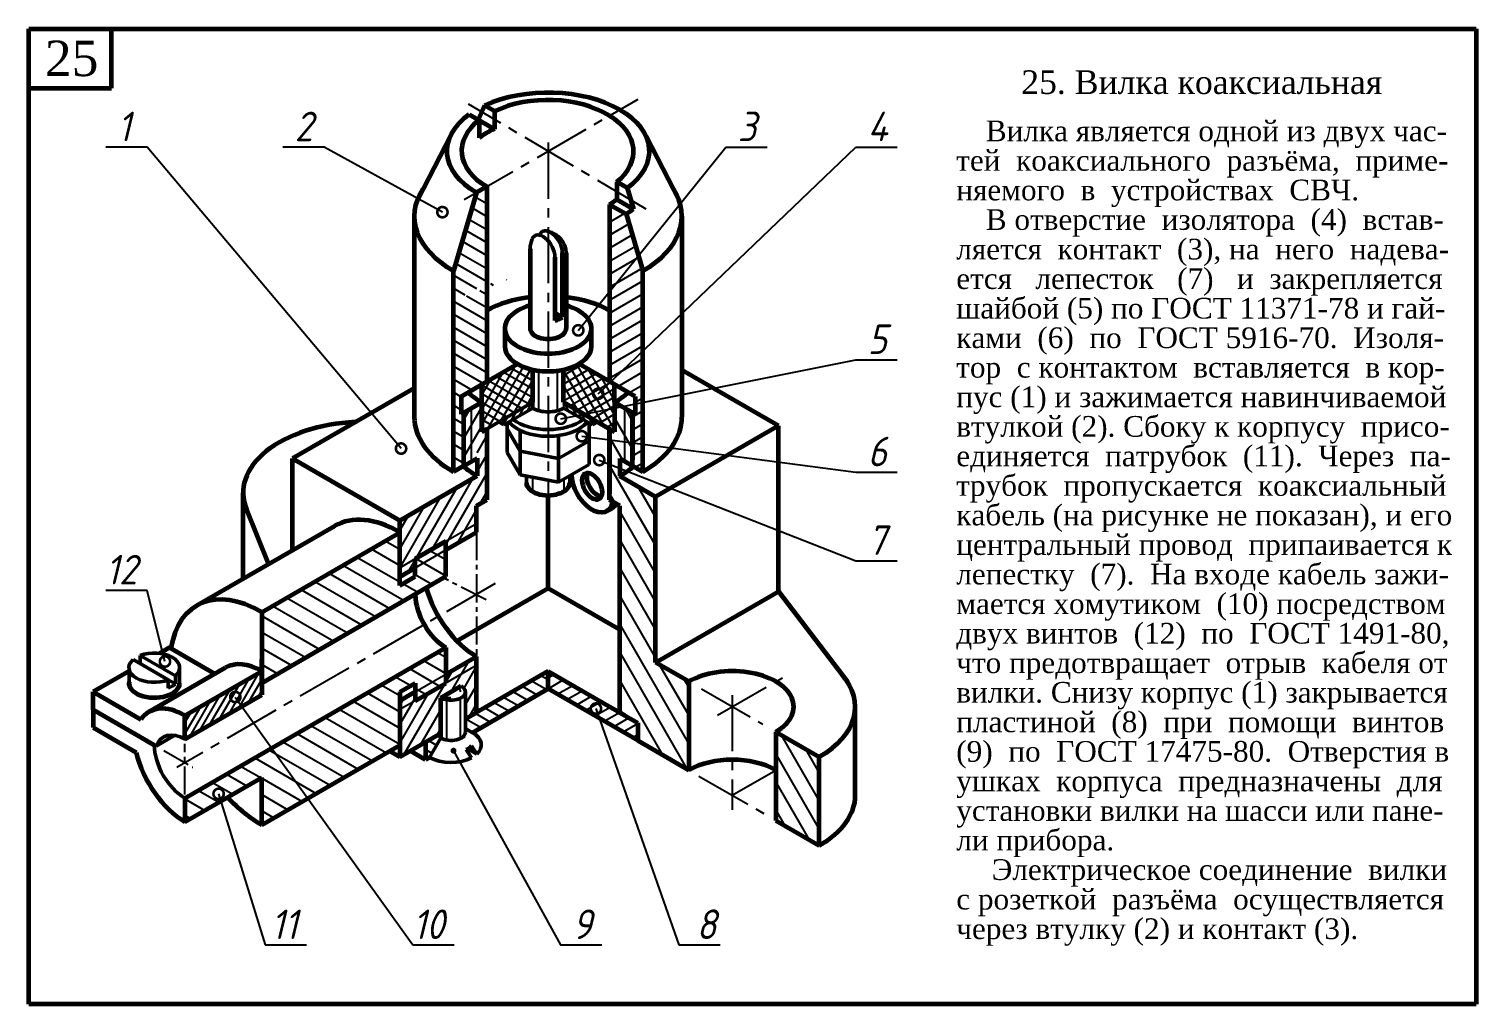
# Model space of a CAD drawing. Header units: millimetres. Extents: x -255 to 513, y 132 to 472.
# Drawn here: x -255 to -10, y 132 to 297 of the extents above; entities that cross this region are included whole.
import ezdxf

# ---------------------------------------------------------------- set-up
doc = ezdxf.new("R2010")
doc.units = ezdxf.units.MM
doc.header["$LTSCALE"] = 0.5
doc.linetypes.add('осевая2', pattern=[28.575, 19.05, -3.175, 3.175, -3.175])
doc.styles.get("Standard").update_dxf_attribs({"font": 'isocpeui.ttf', "width": 0.9})
doc.styles.add('стиль1', font='TIMES.TTF')
doc.dimstyles.new('Standart 1', dxfattribs={"dimtxt": 3.5, "dimasz": 3.5, "dimexe": 2, "dimexo": 0, "dimgap": 1, "dimtad": 1, "dimtoh": 1, "dimdec": 0, "dimtxsty": 'Standard', "dimblk": 'OPEN30', "dimcen": 2.5, "dimadec": 0, "dimazin": 0, "dimtfac": 1, "dimtdec": 0, "dimtmove": 0, "dimatfit": 3, "dimldrblk": 'DOTSMALL', "dimfxl": 0, "dimarcsym": 0})

# ---------------------------------------------------------------- blocks, each defined once
blk = doc.blocks.new('_DotSmall')
at = {"color": 0, "linetype": 'ByBlock', "const_width": 0.5}
blk.add_lwpolyline([(-0.0625, 0, 1), (0.0625, 0, 1)], format="xyb", close=True, dxfattribs=at)
blk = doc.blocks.new('_Open30')
at = {"color": 0, "linetype": 'ByBlock', "lineweight": -2}
for p, q in [((-1, 0.268), (0, 0)), ((0, 0), (-1, -0.268)), ((0, 0), (-1, 0))]:
    blk.add_line(p, q, dxfattribs=at)

msp = doc.modelspace()

# ---------------------------------------------------------------- hatches: boundary and pattern name
at = {"lineweight": -3}
h = msp.add_hatch(dxfattribs=at)
h.set_pattern_fill('ANSI31', scale=0.6, angle=105, style=0)
h.set_pattern_definition([(150, (-581.5597, 362.1782), (-0.9525, -1.649778), [])])
edge = h.paths.add_edge_path()
edge.add_line((-177.49, 270.32), (-179.22, 269.32))
edge.add_line((-179.22, 269.32), (-183.12, 256.07))
edge.add_line((-183.12, 256.07), (-183.12, 251))
edge.add_ellipse((-167.1, 243.32), major_axis=(-20.82, 0), ratio=0.57735, start_angle=299.9455, end_angle=320.3089, ccw=False)
edge.add_line((-177.49, 253.74), (-177.49, 270.32))
edge = h.paths.add_edge_path()
edge.add_ellipse((-167.1, 243.32), major_axis=(-20.82, 0), ratio=0.57735, start_angle=299.9455, end_angle=320.3089)
edge.add_line((-183.12, 251), (-183.12, 235.65))
edge.add_ellipse((-167.1, 243.32), major_axis=(-20.82, 0), ratio=0.57735, start_angle=39.6911, end_angle=45)
edge.add_line((-181.82, 234.82), (-177.49, 237.32))
edge.add_line((-177.49, 237.32), (-177.49, 253.74))
edge = h.paths.add_edge_path()
edge.add_line((-183.12, 222.07), (-181.38, 223.07))
edge.add_line((-181.38, 223.07), (-181.38, 232.07))
edge.add_line((-181.38, 232.07), (-181.82, 231.82))
edge.add_line((-181.82, 231.82), (-181.82, 234.82))
edge.add_ellipse((-167.1, 243.32), major_axis=(-20.82, 0), ratio=0.57735, start_angle=39.6911, end_angle=45, ccw=False)
edge.add_line((-183.12, 235.65), (-183.12, 222.07))
h = msp.add_hatch(dxfattribs=at)
h.set_pattern_fill('ANSI31', scale=0.6, angle=345, style=0)
h.set_pattern_definition([(30, (-581.5597, 362.1782), (-0.9525, 1.649778), [])])
h.paths.add_polyline_path([(-156.7, 237.32), (-152.37, 234.82), (-152.37, 231.82), (-152.81, 232.07), (-152.81, 224.07), (-152.81, 223.07), (-151.07, 222.07), (-151.07, 256.07), (-153.91, 265.71), (-156.7, 267.32)])
h = msp.add_hatch(dxfattribs=at)
h.set_pattern_fill('ANSI31', scale=0.5, angle=15, style=0)
h.set_pattern_definition([(60, (-581.5597, 109.2799), (-1.3748153, 0.79375), [])])
h.paths.add_polyline_path([(-192.21, 213.82), (-192.21, 205.84), (-189.56, 207.37), (-184.42, 210.34), (-179.22, 213.34), (-179.22, 216.32), (-177.49, 217.32), (-177.49, 229.32), (-178.35, 228.82), (-178.35, 233.82), (-180.09, 232.82), (-180.09, 224.82), (-179.14, 225.37), (-179.14, 221.37)])
h.paths.add_polyline_path([(-180.09, 232.82), (-181.38, 232.07), (-181.38, 224.07), (-180.09, 224.82)], flags=16)
h.paths.add_polyline_path([(-184.42, 210.34), (-184.42, 208.85), (-179.22, 211.87), (-179.22, 213.34)], flags=16)
h.paths.add_polyline_path([(-189.61, 205.83), (-189.61, 207.34), (-192.21, 205.84), (-192.21, 204.31)])
h = msp.add_hatch(dxfattribs=at)
h.set_pattern_fill('ANSI31', scale=0.25, angle=15, style=0)
h.set_pattern_definition([(60, (-285, 112), (-0.6874077, 0.396875), [])])
h.paths.add_polyline_path([(-169.69, 232.82), (-169.69, 233.82), (-174.59, 231), (-174.59, 229.99)])
h = msp.add_hatch(dxfattribs=at)
h.set_pattern_fill('ANSI31', scale=0.25, angle=15, style=0)
h.set_pattern_definition([(120, (-49.1903, 112), (0.6874077, 0.396875), [])])
h.paths.add_polyline_path([(-164.5, 232.82), (-164.5, 233.82), (-159.6, 231), (-159.6, 229.99)])
h = msp.add_hatch(dxfattribs=at)
h.set_pattern_fill('ANSI31', scale=0.75, angle=75, style=0)
h.set_pattern_definition([(120, (-285, 112), (-2.062223, -1.190625), [])])
h.paths.add_polyline_path([(-151.94, 179.57), (-151.94, 176.57), (-143.28, 171.57), (-143.28, 186.57), (-148.91, 189.82), (-148.91, 217.82), (-154.97, 221.32), (-154.97, 224.32), (-154.1, 223.82), (-154.1, 232.82), (-155.84, 233.82), (-155.84, 228.82), (-156.7, 229.32), (-156.7, 217.32), (-154.97, 216.32), (-154.97, 181.32)])
h.paths.add_polyline_path([(-128.56, 163.07), (-121.2, 158.82), (-121.2, 173.82), (-128.56, 178.07)])
h.paths.add_polyline_path([(-154.1, 223.82), (-152.81, 223.07), (-152.81, 232.07), (-154.1, 232.82)], flags=17)
h = msp.add_hatch(dxfattribs=at)
h.set_pattern_fill('ANSI31', scale=0.75, angle=105, style=0)
h.set_pattern_definition([(150, (-581.5597, 109.28), (-1.190625, -2.062223), [])])
h.paths.add_polyline_path([(-184.42, 204.32), (-184.42, 208.85), (-189.61, 205.83), (-189.61, 204.33), (-192.21, 202.83), (-192.21, 211.82), (-215.59, 198.32), (-215.59, 186.32)])
h.paths.add_polyline_path([(-184.42, 208.85), (-184.42, 210.34), (-189.61, 207.34), (-189.61, 205.83)])
h.paths.add_polyline_path([(-184.42, 186.32), (-184.42, 187.82), (-189.61, 184.82), (-189.61, 183.32)])
h.paths.add_polyline_path([(-184.42, 192.32), (-192.21, 187.82), (-192.21, 184.82), (-189.61, 186.32), (-189.61, 184.82), (-184.42, 187.82)])
h.paths.add_polyline_path([(-192.21, 184.82), (-192.21, 187.82), (-228.58, 166.82), (-228.58, 162.82), (-215.59, 170.32), (-215.59, 162.32), (-192.21, 175.82)])
h = msp.add_hatch(dxfattribs=at)
h.set_pattern_fill('ANSI31', scale=0.5, angle=15, style=0)
h.set_pattern_definition([(60, (-581.5597, 362.1782), (-1.3748153, 0.79375), [])])
edge = h.paths.add_edge_path()
edge.add_line((-179.22, 189.32), (-179.22, 190.77))
edge.add_ellipse((-179.22, 201.32), major_axis=(6.46, -11.19), ratio=0.57735, start_angle=314.7281, end_angle=315, ccw=False)
edge.add_line((-179.26, 190.8), (-184.42, 187.82))
edge.add_line((-184.42, 187.82), (-184.42, 186.32))
edge.add_line((-184.42, 186.32), (-179.22, 189.32))
h = msp.add_hatch(dxfattribs=at)
h.set_pattern_fill('ANSI31', scale=0.3, angle=15, style=0)
h.set_pattern_definition([(60, (-581.5597, 109.2799), (-0.8248892, 0.47625), [])])
h.paths.add_polyline_path([(-215.59, 184.32), (-215.59, 188.32), (-228.58, 180.82), (-228.58, 176.82)])
h = msp.add_hatch(dxfattribs=at)
h.set_pattern_fill('ANSI31', scale=0.5, angle=105, style=0)
h.set_pattern_definition([(150, (-285, 112), (-0.79375, -1.374815), [])])
h.paths.add_polyline_path([(-167.1, 185.32), (-167.1, 188.32), (-179.22, 181.32), (-181.6, 179.95), (-181.6, 178.9), (-179.91, 177.92)])
h.paths.add_polyline_path([(-187.88, 173.32), (-187.17, 173.74), (-185.28, 177.02), (-185.28, 177.82), (-187.88, 176.32)])
h = msp.add_hatch(dxfattribs=at)
h.set_pattern_fill('ANSI31', scale=0.5, angle=345, style=0)
h.set_pattern_definition([(30, (-581.5597, 362.1782), (-0.79375, 1.3748153), [])])
h.paths.add_polyline_path([(-151.94, 176.57), (-151.94, 179.57), (-155.4, 181.57), (-167.1, 188.32), (-167.1, 185.32)])

# ---------------------------------------------------------------- linework, layer by layer
at = {"color": 7, "lineweight": 60}
for p, q in [((-255, 132), (-255, 297)), ((-255, 297), (-10, 297)), ((-241, 287), (-241, 297)), ((-10, 297), (-10, 132)), ((-255, 287), (-241, 287)), ((-180.45, 282.53), (-176.19, 280.07)), ((-177.85, 284.03), (-178.92, 281.65)), ((-176.19, 283.07), (-177.85, 284.03)), ((-176.19, 283.07), (-176.19, 280.07)), ((-178.79, 281.57), (-178.79, 278.55)), ((-177.49, 270.32), (-179.22, 269.32)), ((-153.74, 270.11), (-155.49, 271.13)), ((-155.49, 271.13), (-155.49, 268.13)), ((-153.74, 270.11), (-152.67, 266.5)), ((-156.7, 267.32), (-153.91, 265.71)), ((-155.49, 268.13), (-152.67, 266.5)), ((-189.75, 231.32), (-189.75, 265.32)), ((-170.16, 259.82), (-170.16, 246.32)), ((-165.94, 258.41), (-165.94, 247.69)), ((-164.7, 259.12), (-164.7, 248.22)), ((-164.03, 259.1), (-164.03, 246.32)), ((-183.12, 222.07), (-183.12, 256.07)), ((-151.07, 222.07), (-151.07, 256.07)), ((-165.94, 248.94), (-164.7, 248.22)), ((-174.44, 246.32), (-174.44, 243.32)), ((-159.75, 243.32), (-159.75, 246.32)), ((-177.49, 237.32), (-172.29, 240.32)), ((-156.7, 237.32), (-161.9, 240.32)), ((-169.69, 233.82), (-169.69, 239.36)), ((-164.5, 233.82), (-164.5, 239.36)), ((-181.82, 234.82), (-177.49, 237.32)), ((-178.35, 228.82), (-178.35, 236.82)), ((-152.37, 234.82), (-156.7, 237.32)), ((-155.84, 233.82), (-155.84, 236.82)), ((-181.82, 234.82), (-181.82, 231.82)), ((-181.82, 231.82), (-178.35, 233.82)), ((-178.35, 233.82), (-178.35, 228.82)), ((-164.5, 233.82), (-155.84, 228.82)), ((-155.84, 233.82), (-155.84, 228.82)), ((-155.84, 233.82), (-152.37, 231.82)), ((-152.37, 234.82), (-152.37, 231.82)), ((-181.38, 223.07), (-181.38, 232.07)), ((-152.81, 223.07), (-152.81, 232.07)), ((-152.81, 232.07), (-152.81, 224.07)), ((-178.35, 228.82), (-177.49, 229.32)), ((-177.49, 229.32), (-177.49, 217.32)), ((-177.49, 229.32), (-177.49, 217.32)), ((-156.7, 229.32), (-156.7, 218.32)), ((-156.7, 217.32), (-156.7, 229.32)), ((-181.38, 223.07), (-183.12, 222.07)), ((-181.38, 223.07), (-179.14, 224.37)), ((-179.14, 224.37), (-179.14, 221.37)), ((-154.97, 224.32), (-151.07, 222.07)), ((-154.97, 224.32), (-154.97, 221.32)), ((-192.21, 213.82), (-179.14, 221.37)), ((-148.91, 217.82), (-154.97, 221.32)), ((-167.1, 202.32), (-167.1, 218.08)), ((-214.45, 206.44), (-218.17, 215.7)), ((-179.22, 216.32), (-177.49, 217.32)), ((-179.22, 211.87), (-179.22, 216.32)), ((-157.2, 215.38), (-156.33, 215.88)), ((-154.97, 216.32), (-156.7, 217.32)), ((-154.97, 181.32), (-154.97, 216.32)), ((-192.21, 202.83), (-192.21, 213.82)), ((-226.62, 199.42), (-203.23, 212.92)), ((-215.59, 198.32), (-192.21, 211.82)), ((-184.42, 208.85), (-179.22, 211.87)), ((-189.61, 207.34), (-184.42, 210.34)), ((-184.42, 210.34), (-189.61, 207.34)), ((-184.42, 204.32), (-184.42, 210.34)), ((-192.21, 204.31), (-189.61, 205.83)), ((-189.61, 204.33), (-189.61, 207.34)), ((-184.42, 204.32), (-215.59, 186.32)), ((-192.21, 202.83), (-189.61, 204.33)), ((-167.1, 202.32), (-182.54, 193.41)), ((-154.97, 195.32), (-167.1, 202.32)), ((-215.59, 198.32), (-215.59, 186.32)), ((-231.18, 192.32), (-232.88, 191.34)), ((-231.18, 192.32), (-223.51, 187.9)), ((-228.58, 166.82), (-184.42, 192.32)), ((-184.42, 192.32), (-184.42, 187.89)), ((-234.71, 181.43), (-221.72, 188.93)), ((-215.59, 186.32), (-215.59, 190.32)), ((-184.42, 187.82), (-179.22, 190.82)), ((-179.22, 189.27), (-179.22, 190.82)), ((-179.22, 181.32), (-179.22, 189.27)), ((-143.28, 186.57), (-148.91, 189.82)), ((-237.94, 188.39), (-244.14, 184.81)), ((-228.58, 180.82), (-215.59, 188.32)), ((-215.59, 188.32), (-215.59, 184.32)), ((-192.21, 184.82), (-189.61, 186.32)), ((-189.61, 183.32), (-184.42, 186.32)), ((-189.61, 186.32), (-189.61, 183.32)), ((-184.42, 187.88), (-184.42, 186.32)), ((-167.1, 188.32), (-179.22, 181.32)), ((-167.1, 188.32), (-154.97, 181.32)), ((-167.1, 185.32), (-167.1, 188.32)), ((-244.14, 184.81), (-236.05, 180.14)), ((-244.14, 181.81), (-244.14, 184.81)), ((-228.58, 176.82), (-215.59, 184.32)), ((-192.21, 184.82), (-192.21, 173.82)), ((-189.61, 184.82), (-192.21, 183.32)), ((-185.28, 183.82), (-181.82, 185.82)), ((-185.28, 177.02), (-185.28, 183.82)), ((-167.1, 185.32), (-179.91, 177.92)), ((-151.94, 176.57), (-167.1, 185.32)), ((-244.17, 181.82), (-233.48, 175.65)), ((-244.14, 181.81), (-244.14, 178.81)), ((-181.1, 180.24), (-179.22, 181.32)), ((-154.1, 180.82), (-156.7, 182.32)), ((-155.4, 181.57), (-151.94, 179.57)), ((-228.58, 176.82), (-228.58, 180.82)), ((-151.94, 179.57), (-151.94, 176.57)), ((-244.14, 178.81), (-236.82, 174.58)), ((-237.24, 177.82), (-233.78, 175.82)), ((-192.21, 173.82), (-185.28, 177.82)), ((-215.59, 162.32), (-192.21, 175.82)), ((-193.94, 174.82), (-192.21, 173.82)), ((-187.88, 173.32), (-190.48, 174.82)), ((-187.88, 176.32), (-187.88, 173.32)), ((-187.17, 173.73), (-187.88, 173.32)), ((-228.58, 162.82), (-215.59, 170.32)), ((-215.59, 162.32), (-215.59, 170.32)), ((-228.58, 166.82), (-228.58, 162.82)), ((-10, 132), (-255, 132))]:
    msp.add_line(p, q, dxfattribs=at)
at = {"color": 7, "linetype": 'осевая2', "lineweight": -3}
for p, q in [((-181.3, 268.13), (-151.85, 285.13)), ((-150.51, 266.53), (-180.61, 284.3)), ((-167.1, 277.77), (-167.1, 218.17)), ((-176.08, 203.14), (-229.94, 172.04)), ((-138.44, 180.87), (-126.21, 187.93)), ((-141.15, 185.34), (-130.76, 179.35)), ((-135.92, 184.29), (-135.92, 164.85)), ((-135.92, 167.32), (-128.56, 171.57)), ((-141.56, 170.58), (-130.49, 164.19))]:
    msp.add_line(p, q, dxfattribs=at)
at = {"color": 7, "lineweight": 60, "ltscale": 3}
for p, q in [((-183.54, 279.13), (-189.27, 268)), ((-150.48, 278.78), (-144.92, 268)), ((-177.49, 270.32), (-177.49, 237.32)), ((-179.22, 269.32), (-183.12, 256.07)), ((-156.7, 267.32), (-156.7, 237.32)), ((-153.91, 265.71), (-151.07, 256.07)), ((-144.44, 265.32), (-144.44, 231.32)), ((-164.5, 233.82), (-161.03, 231.82))]:
    msp.add_line(p, q, dxfattribs=at)
at = {"color": 7, "lineweight": -3}
for p, q in [((-178.35, 230.05), (-172.49, 240.21)), ((-155.84, 229.21), (-162.17, 240.18)), ((-178.35, 232.55), (-174.66, 238.96)), ((-178.35, 235.05), (-176.82, 237.71)), ((-177.25, 229.46), (-171.27, 239.83)), ((-169.69, 234.58), (-175.96, 238.2)), ((-175.09, 230.71), (-170.05, 239.44)), ((-169.69, 236.03), (-174.71, 238.93)), ((-169.69, 237.47), (-173.46, 239.65)), ((-169.69, 238.91), (-171.31, 239.85)), ((-168.68, 232.41), (-168.68, 239.18)), ((-165.54, 232.4), (-165.54, 239.18)), ((-161.48, 240.08), (-164.5, 238.34)), ((-160.23, 239.36), (-164.5, 236.89)), ((-159.83, 231.13), (-164.5, 239.21)), ((-158.98, 238.64), (-164.5, 235.45)), ((-157.73, 237.91), (-164.5, 234)), ((-157.67, 229.88), (-163.33, 239.68)), ((-155.84, 231.71), (-160.27, 239.38)), ((-155.84, 234.21), (-158.1, 238.13)), ((-171.53, 232.76), (-178.35, 236.7)), ((-172.78, 232.04), (-178.35, 235.25)), ((-170.28, 233.48), (-177.21, 237.48)), ((-172.92, 231.96), (-169.69, 237.55)), ((-162, 232.38), (-164.5, 236.71)), ((-156.48, 237.19), (-163.4, 233.19)), ((-155.84, 236.12), (-162.15, 232.47)), ((-180.09, 223.82), (-180.09, 232.82)), ((-174.03, 231.32), (-178.35, 233.81)), ((-164.16, 233.63), (-164.5, 234.21)), ((-164.5, 233.82), (-164.5, 232.82)), ((-155.84, 234.67), (-160.9, 231.75)), ((-155.84, 233.23), (-159.65, 231.03)), ((-154.1, 223.82), (-154.1, 232.82)), ((-175.28, 230.6), (-178.35, 232.37)), ((-176.53, 229.87), (-178.35, 230.92)), ((-155.84, 231.79), (-158.4, 230.31)), ((-155.84, 230.34), (-157.15, 229.58)), ((-177.78, 229.15), (-178.35, 229.48)), ((-184.42, 210.34), (-179.22, 213.34)), ((-189.61, 205.83), (-184.42, 208.85)), ((-192.21, 205.84), (-189.56, 207.37)), ((-184.59, 186.22), (-179.22, 189.32)), ((-181.34, 185.43), (-179.22, 189.1)), ((-191.45, 174.26), (-184.53, 186.26)), ((-189.61, 184.82), (-184.42, 187.82)), ((-183.51, 184.85), (-181.78, 187.85)), ((-192.21, 176.13), (-187.28, 184.67)), ((-190.03, 183.09), (-189.61, 183.8)), ((-181.92, 176.97), (-181.92, 183.77)), ((-181.1, 182.67), (-179.22, 185.93)), ((-192.21, 182.48), (-191.48, 183.75)), ((-189.61, 183.32), (-192.21, 181.82)), ((-192.21, 179.3), (-190.03, 183.09)), ((-188.7, 175.85), (-185.28, 181.78)), ((-184.31, 183.48), (-184.31, 176.68)), ((-180.46, 180.61), (-179.22, 182.75)), ((-185.96, 177.44), (-185.28, 178.6))]:
    msp.add_line(p, q, dxfattribs=at)
at = {"color": 7, "linetype": 'Continuous', "lineweight": 60}
for p, q in [((-128.12, 229.82), (-144.44, 239.24)), ((-189.75, 236.24), (-210.4, 224.32)), ((-128.12, 229.82), (-148.91, 217.82)), ((-128.12, 201.82), (-128.12, 229.82)), ((-210.4, 208.78), (-210.4, 224.32)), ((-210.4, 224.32), (-192.21, 213.82)), ((-218.75, 203.96), (-218.75, 218.52)), ((-148.91, 189.82), (-148.91, 217.82)), ((-148.91, 189.82), (-128.12, 201.82)), ((-128.12, 201.82), (-116.43, 186.55)), ((-143.28, 186.57), (-143.28, 171.57)), ((-115.1, 167.32), (-115.1, 182.32)), ((-151.94, 176.57), (-143.28, 171.57)), ((-128.56, 178.07), (-121.2, 173.82)), ((-128.56, 178.07), (-128.56, 163.07)), ((-121.2, 158.82), (-121.2, 173.82)), ((-128.56, 163.07), (-121.2, 158.82))]:
    msp.add_line(p, q, dxfattribs=at)
at = {"color": 7}
for p, q in [((-155.84, 236.71), (-155.94, 236.88)), ((-170.76, 233.21), (-169.69, 235.05)), ((-155.84, 228.9), (-155.9, 228.86)), ((-169.71, 218.71), (-169.71, 221.16)), ((-164.37, 218.78), (-164.37, 220.9)), ((-244.17, 181.82), (-233.78, 175.82))]:
    msp.add_line(p, q, dxfattribs=at)
at = {"color": 7, "lineweight": 50}
for p, q in [((-178.35, 228.82), (-169.69, 233.82)), ((-169.69, 232.82), (-174.59, 229.99)), ((-169.69, 233.82), (-169.69, 232.82)), ((-160.3, 231.4), (-164.5, 233.82)), ((-164.5, 232.82), (-159.6, 229.99)), ((-174.59, 229.99), (-174.59, 231)), ((-160.17, 223.32), (-160.17, 230.32)), ((-159.6, 229.99), (-159.6, 231)), ((-238.04, 188.91), (-238.02, 186.06)), ((-237.35, 190.29), (-231.41, 186.86)), ((-236.15, 190.99), (-236.15, 189.59)), ((-236.15, 190.99), (-230.21, 187.56)), ((-229.49, 188.92), (-229.49, 186.32)), ((-231.41, 186.86), (-231.41, 185.46)), ((-231.41, 186.85), (-230.21, 186.16)), ((-230.21, 187.56), (-230.21, 186.16)), ((-181.1, 184.82), (-181.1, 178.02)), ((-233.48, 175.65), (-230.32, 177.48)), ((-185.28, 177.02), (-187.17, 173.74)), ((-181.1, 178.61), (-179.91, 177.92)), ((-180.07, 173.65), (-180.99, 175.06)), ((-179.16, 174.29), (-180.72, 175.18)), ((-179.16, 174.29), (-180.09, 175.71))]:
    msp.add_line(p, q, dxfattribs=at)
at = {"color": 7, "linetype": 'Continuous', "lineweight": 50}
for p, q in [((-174.02, 230.32), (-174.02, 225.32)), ((-171.86, 225.57), (-174.02, 229.32)), ((-171.86, 221.57), (-171.86, 229.09)), ((-165.36, 220.32), (-165.36, 228.2)), ((-171.86, 225.57), (-165.36, 224.32)), ((-165.36, 224.32), (-160.17, 227.33)), ((-174.02, 225.32), (-171.86, 221.57)), ((-165.36, 220.32), (-160.17, 223.32)), ((-171.86, 221.57), (-165.36, 220.32)), ((-170.77, 220.2), (-170.77, 221.36)), ((-163.42, 220.2), (-163.42, 221.45))]:
    msp.add_line(p, q, dxfattribs=at)
at = {"color": 7, "linetype": 'осевая2', "lineweight": -3, "ltscale": 0.5}
for p, q in [((-179.22, 211.87), (-179.22, 190.82)), ((-177.61, 200.4), (-184.82, 204.09)), ((-232.15, 174.89), (-227.27, 172.07)), ((-228.58, 167.46), (-228.58, 176.04))]:
    msp.add_line(p, q, dxfattribs=at)
at = {"color": 7, "const_width": 0.5}
msp.add_lwpolyline([(-183.37, 174.87, 1), (-182.87, 174.87, 1)], format="xyb", close=True, dxfattribs=at)
at = {"color": 7, "lineweight": -3}
msp.add_lwpolyline([(-183.12, 174.87), (-165, 142), (-158, 142)], dxfattribs=at)
at = {"color": 7, "lineweight": 50}
for centre, radius, start, end in [((-167.88, 258.98), 3.85, 1.8387, 78.2139), ((-165.6, 259.68), 4.56, 156.517, 178.1504)]:
    msp.add_arc(centre, radius, start, end, dxfattribs=at)
at = {"color": 7, "lineweight": 60}
for centre, major_axis, ratio, start_param, end_param in [((-167.1, 276.32), (-17.15, 0), 0.57735, 3.926991, 5.390438), ((-167.1, 276.32), (-17.15, 0), 0.57735, 5.605136, 7.068583), ((-167.1, 276.32), (-17.15, 0), 0.57735, 2.463543, 3.926991), ((-167.1, 265.32), (-22.66, 0), 0.57735, 5.921887, 7.068583), ((-167.1, 265.32), (-22.66, 0), 0.57735, 2.356194, 3.502891), ((-167.1, 273.32), (-18.65, 0), 0.57735, 2.356194, 2.454862), ((-167.1, 243.32), (-14.7, 0), 0.57735, 4.922241, 5.497787), ((-167.1, 246.32), (-7.35, 0), 0.57735, 5.142164, 10.565799), ((-167.1, 243.32), (-14.7, 0), 0.57735, 3.926991, 4.502536), ((-167.1, 249.32), (-3.06, 0), 0.57735, 1.956648, 2.46807), ((-167.1, 246.32), (-3.06, 0), 0.57735, 0, 3.141593), ((-167.1, 243.32), (-7.35, 0), 0.57735, 0, 3.141593), ((-167.1, 240.32), (-15.92, 0), 0.57735, 6.835715, 7.068583), ((-167.1, 240.32), (-15.92, 0), 0.57735, 2.356194, 2.589063), ((-197.93, 218.52), (-20.82, 0), 0.57735, -1.48561, 0.236788), ((-167.1, 231.32), (-22.66, 0), 0.57735, 6.283185, 7.068583), ((-167.1, 240.32), (-20.21, 0), 0.57735, 0.754617, 0.785398), ((-167.1, 240.32), (-20.21, 0), 0.57735, 2.356194, 2.386976), ((-167.1, 231.32), (-22.66, 0), 0.57735, 8.63938, 9.424778), ((-167.02, 228.37), (-17.15, 0), 0.57735, 6.852623, 7.068583), ((-167.1, 228.32), (-17.15, 0), 0.57735, 2.356194, 2.572155), ((-167.1, 220.2), (-3.67, 0), 0.57735, 0, 3.141593), ((-192.21, 193.82), (11.02, -19.09), 0.57735, 2.356194, 3.141593), ((-215.59, 180.32), (11.02, -19.09), 0.57735, 2.356194, 3.759543), ((-184.42, 198.32), (3.67, -6.36), 0.57735, 3.945671, 5.497787), ((-179.22, 201.32), (-6.43, 11.09), 0.582457, 1.152306, 2.358518), ((-215.59, 178.32), (6.12, -10.61), 0.57735, 2.356194, 3.141593), ((-233.78, 186.32), (-4.29, 0), 0.57735, 6.192445, 9.424778), ((-228.58, 170.82), (6.12, -10.61), 0.57735, 2.356194, 3.403392), ((-228.58, 172.82), (6.12, -10.61), 0.57735, 4.231683, 5.497787), ((-215.59, 180.32), (11.02, -19.09), 0.57735, 5.116104, 5.497787)]:
    msp.add_ellipse(centre, major_axis=major_axis, ratio=ratio, start_param=start_param, end_param=end_param, dxfattribs=at)
at = {"color": 7, "lineweight": 60, "ltscale": 3}
for centre, major_axis, ratio, start_param, end_param in [((-167.1, 276.32), (-14.47, 0.05), 0.598046, 3.913399, 5.394144), ((-167.1, 276.32), (-14.47, 0.05), 0.598046, 2.503105, 3.913399), ((-167.1, 276.32), (-14.65, 0.13), 0.587081, -0.641355, 0.787326), ((-167.17, 273.37), (14.64, 0), 0.581967, 8.518049, 8.770996), ((-167.1, 273.32), (14.64, 0), 0.581967, 5.50177, 5.627083)]:
    msp.add_ellipse(centre, major_axis=major_axis, ratio=ratio, start_param=start_param, end_param=end_param, dxfattribs=at)
at = {"color": 7, "lineweight": 50}
for centre, major_axis, ratio, start_param, end_param in [((-167.93, 259.55), (-1.42, 2.47), 0.562309, 3.94169, 6.695759), ((-166.69, 260.27), (1.4, -2.43), 0.57735, 0.785398, 3.587565), ((-167.1, 234.32), (-10.6, 0), 0.57735, 6.952316, 7.068583), ((-167.1, 234.32), (-10.6, 0), 0.57735, 2.356194, 2.472462), ((-233.78, 188.92), (-4.29, 0), 0.57735, 2.555459, 5.298522), ((-233.78, 188.92), (-4.29, 0), 0.57735, -0.586133, 2.15693), ((-233.78, 186.32), (-4.29, 0), 0.57735, 6.192445, 7.807755), ((-233.78, 187.52), (-4.29, 0), 0.57735, 2.15693, 2.555459), ((-183.55, 184.82), (-2.45, 0), 0.57735, 0.785398, 3.926991), ((-228.58, 170.82), (3.67, -6.36), 0.57735, 2.356194, 3.587154), ((-183.55, 178.02), (-2.45, 0), 0.57735, 0.785398, 3.141593), ((-183.54, 175.83), (-5.13, 0), 0.57735, 2.593981, 3.927566), ((-228.58, 172.82), (3.67, -6.36), 0.57735, 3.926991, 5.497787), ((-182.38, 176.22), (-2.45, 0), 0.57735, 2.172379, 2.77125), ((-183.54, 175.83), (-5.13, 0), 0.57735, 0.784823, 2.314304)]:
    msp.add_ellipse(centre, major_axis=major_axis, ratio=ratio, start_param=start_param, end_param=end_param, dxfattribs=at)
at = {"color": 7, "linetype": 'Continuous', "lineweight": 50}
for centre, major_axis, start_param, end_param in [((-167.1, 234.32), (-3.67, 0), 7.068583, 8.63938), ((-167.1, 232.32), (-7.35, 0), 6.729441, 8.978522), ((-167.1, 233.44), (-7.35, 0), 6.920855, 8.787108)]:
    msp.add_ellipse(centre, major_axis=major_axis, ratio=0.57735, start_param=start_param, end_param=end_param, dxfattribs=at)
at = {"color": 7, "lineweight": 60, "extrusion": (0, 0, -1)}
for centre, major_axis, start_param, end_param in [((-159.65, 219.62), (2.45, -4.24), 5.648355, 8.63938), ((-158.78, 220.12), (1.22, -2.12), 0.361367, 2.780226), ((-158.78, 220.12), (-2.45, 4.24), 2.767711, 3.141593)]:
    msp.add_ellipse(centre, major_axis=major_axis, ratio=0.57735, start_param=start_param, end_param=end_param, dxfattribs=at)
msp.add_ellipse((-159.65, 219.62), major_axis=(1.22, -2.12), ratio=0.57735, dxfattribs=at)
at = {"color": 7, "linetype": 'Continuous', "lineweight": 60}
for centre, major_axis, start_param, end_param in [((-135.92, 182.32), (-10.41, 0), 2.356194, 5.497787), ((-135.92, 182.32), (-20.82, 0), 2.356194, 3.615184), ((-135.92, 167.32), (-10.41, 0), 3.926991, 5.497787), ((-135.92, 167.32), (-20.82, 0), 2.356194, 3.141593)]:
    msp.add_ellipse(centre, major_axis=major_axis, ratio=0.57735, start_param=start_param, end_param=end_param, dxfattribs=at)
at = {"color": 7, "lineweight": -3}
for start_param, end_param in [(0.785398, 1.546325), (3.141593, 3.926991)]:
    msp.add_ellipse((-183.55, 184.82), major_axis=(-1.64, 0), ratio=0.57735, start_param=start_param, end_param=end_param, dxfattribs=at)

# ---------------------------------------------------------------- texts
at = {"color": 7, "lineweight": 60, "style": 'стиль1'}
msp.add_text('25', height=6, dxfattribs=at).set_placement((-252.3, 289.03))
at = {"color": 7, "style": 'стиль1'}
for s, height, p in [('25. Вилка коаксиальная', 4, (-87, 286)), ('Вилка является одной из двух час-', 3.5, (-93, 278)), ('тей  коаксиального  разъёма,  приме-', 3.5, (-98, 273)), ('няемого  в  устройствах  СВЧ.', 3.5, (-98, 268)), ('В отверстие  изолятора  (4)  встав-', 3.5, (-93, 263)), ('ляется  контакт  (3), на  него  надева-', 3.5, (-98, 258)), ('ется   лепесток   (7)   и  закрепляется', 3.5, (-98, 253)), ('шайбой (5) по ГОСТ 11371-78 и гай-', 3.5, (-98, 248)), ('ками  (6)  по  ГОСТ 5916-70.  Изоля-', 3.5, (-98, 243)), ('тор  с контактом  вставляется  в кор-', 3.5, (-98, 238)), ('пус (1) и зажимается навинчиваемой', 3.5, (-98, 233)), ('втулкой (2). Сбоку к корпусу  присо-', 3.5, (-98, 228)), ('единяется  патрубок  (11).  Через  па-', 3.5, (-98, 223)), ('трубок  пропускается  коаксиальный', 3.5, (-98, 218)), ('кабель (на рисунке не показан), и его', 3.5, (-98, 213)), ('центральный провод  припаивается к', 3.5, (-98, 208)), ('лепестку  (7).  На входе кабель зажи-', 3.5, (-98, 203)), ('мается хомутиком  (10) посредством', 3.5, (-98, 198)), ('двух винтов  (12)  по  ГОСТ 1491-80,', 3.5, (-98, 193)), ('что предотвращает  отрыв  кабеля от', 3.5, (-98, 188)), ('вилки. Снизу корпус (1) закрывается', 3.5, (-98, 183)), ('пластиной  (8)  при  помощи  винтов', 3.5, (-98, 178)), ('(9)  по  ГОСТ 17475-80.  Отверстия в', 3.5, (-98, 173)), ('ушках  корпуса  предназначены  для', 3.5, (-98, 168)), ('установки вилки на шасси или пане- ', 3.5, (-98, 163)), ('ли прибора.', 3.5, (-98, 158)), ('Электрическое соединение  вилки', 3.5, (-92, 153)), ('с розеткой  разъёма  осуществляется', 3.5, (-98, 148)), ('через втулку (2) и контакт (3).', 3.5, (-98, 143))]:
    msp.add_text(s, height=height, dxfattribs=at).set_placement(p)
at = {"color": 7, "width": 0.9}
for s, p in [('1', (-240, 278)), ('8', (-142, 143))]:
    msp.add_text(s, height=5, dxfattribs=at).set_placement(p)
at = {"color": 7, "lineweight": -3, "width": 0.9}
for s, p in [('2', (-210, 278)), ('3', (-135, 278)), ('4', (-113, 278)), ('5', (-113, 242)), ('6', (-113, 223)), ('7', (-113, 208)), ('12', (-242, 203)), ('11', (-214, 143)), ('10', (-190, 143)), ('9', (-163, 143))]:
    msp.add_text(s, height=5, dxfattribs=at).set_placement(p)

# ---------------------------------------------------------------- leaders
at = {"color": 7, "lineweight": -3}
for points in [[(-192, 226), (-235, 277), (-242, 277)], [(-185, 266), (-205, 277), (-212, 277)], [(-162, 246), (-137, 277), (-130, 277)], [(-158.63, 235.27), (-115, 277), (-108, 277)], [(-164.96, 231.05), (-115, 241), (-108, 241)], [(-161.4, 228.08), (-115, 222), (-108, 222)], [(-158.44, 224.05), (-115, 207), (-108, 207)], [(-231.97, 189.96), (-235, 202), (-242, 202)], [(-220.06, 183.95), (-190, 142), (-183, 142)], [(-159, 182), (-145, 142), (-138, 142)], [(-222.89, 167.57), (-215, 142), (-208, 142)]]:
    msp.add_leader(points, dimstyle='Standart 1', override={"dimtxsty": 'Standard'}, dxfattribs=at)

doc.saveas('drawing.dxf')
